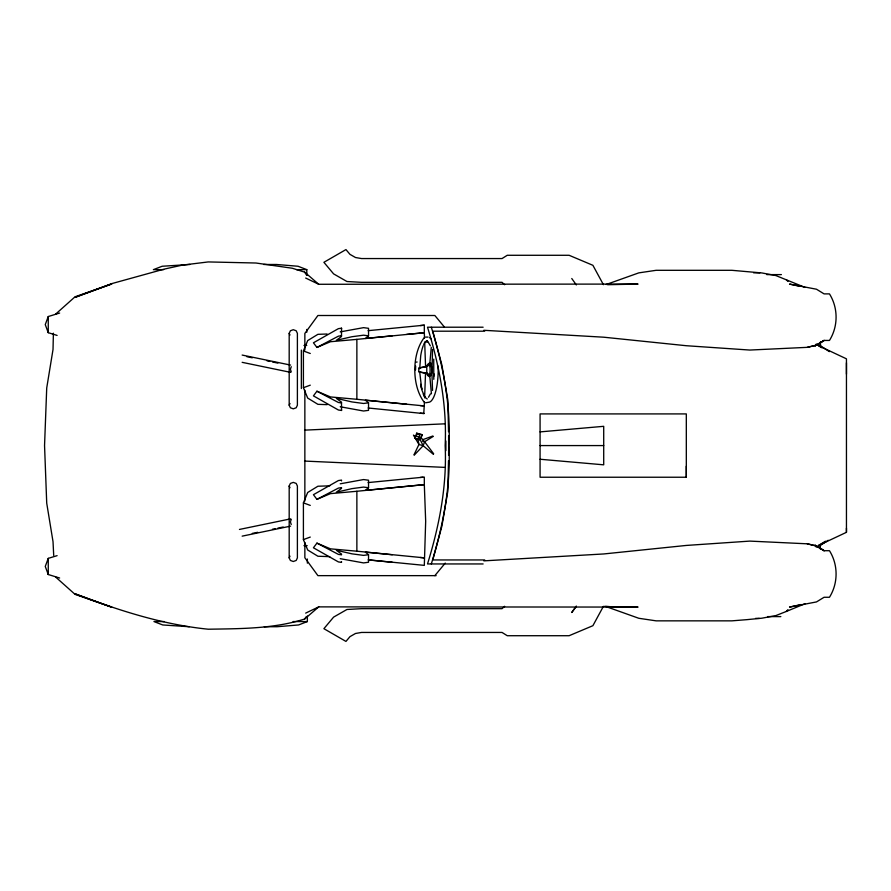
<?xml version="1.0" encoding="UTF-8"?>
<svg xmlns="http://www.w3.org/2000/svg" width="891" height="891" viewBox="0 0 891 891"><rect width="100%" height="100%" fill="white"/><g stroke="black" fill="none" stroke-linecap="round" stroke-linejoin="round"><path stroke-width="1.34" d="M289.185 405.205L289.185 333.345L290.388 330.773L293.295 329.703L296.191 330.773L297.394 333.345L297.394 405.205L296.191 407.777L293.295 408.835L290.388 407.777L289.185 405.205L289.987 403.5M329.759 485.84L317.909 486.23L307.696 492.489L303.408 502.858L303.408 539.612L307.696 549.992L317.909 556.24L329.759 556.641M370.288 560.049L424.316 565.373L425.675 521.235L424.316 484.626L365.421 490.362L368.529 487.745L368.529 480.216L363.55 479.558L340.228 483.802M368.094 407.989L423.76 413.58L424.472 401.874M686.315 477.231L686.315 413.914L540.08 413.914L540.08 477.231L686.315 477.231L686.315 466.227M540.08 459.255L603.708 464.824L603.708 426.321L540.08 431.89M846.45 532.25L846.45 528.163M846.45 362.793L846.45 532.317L818.484 545.481L825.478 541.193M420.318 405.594L424.316 405.94L356.868 399.291L356.868 339.371L424.316 332.722L424.316 325.193L368.094 330.672M420.318 557.499L424.316 557.844L356.868 551.195L356.868 491.275L424.316 484.626L424.316 477.097L368.094 482.588M448.507 460.736L447.85 491.052L441.869 526.225L432.781 559.949L484.715 559.949M448.619 455.223L448.619 435.922M432.525 349.461L431.957 373.808L432.536 390.403M341.498 329.002L341.531 328.189L338.391 328.656L313.432 342.79L316.929 347.434L330.494 341.721L356.868 339.371M341.531 328.189L341.498 336.531L336.33 340.317L351.923 336.731L363.55 335.183L368.529 335.84L368.529 328.311L363.55 327.654L340.228 331.886M341.498 480.917L341.531 480.104L338.391 480.561L313.432 494.694L316.929 499.339L330.494 493.625L356.868 491.275M433.783 379.332L433.728 359.14M415.518 369.932L415.663 366.056M419.706 368.707L420.73 355.598A30.829 9.333 90 0 1 423.236 345.641M424.617 397.798L425.519 373.396M820.154 343.425L820.589 347.223L820.411 341.977M433.772 376.47L433.973 373.808M431.277 347.401L429.93 362.192L427.903 366.056M820.154 547.731L820.444 545.192M47.936 318.588L48.259 316.539L59.641 313.042M47.936 560.428L48.259 558.367L57.113 555.65M431.311 563.947C443.15 525.556 450.902 485.918 448.964 445.578C450.902 405.238 443.15 365.588 431.311 327.209M291.246 366.702L290.388 369.275L291.246 371.848M291.246 519.375L290.388 521.937L291.246 524.509M416.721 433.137L414.861 438.261L420.352 439.842L422.223 434.719L416.721 433.137L417.255 434.04L422.223 434.719L421.209 436.434M416.42 436.356L418.904 437.069L420.352 439.842L414.861 438.261L417.255 434.04M418.904 437.069L419.75 434.752M414.304 455.045L423.169 445.7L424.595 441.769L433.182 436.434M327.12 404.648L317.909 404.336L307.696 398.077L303.408 387.708L303.408 350.954L307.696 340.574L317.909 334.325L327.12 334.014M289.185 486.007L290.388 483.434L293.295 482.376L296.191 483.434L297.394 486.007L297.394 557.877L296.191 560.439L293.295 561.508L290.388 560.439L289.185 557.877L289.185 486.007L289.987 487.722M289.185 557.877L289.987 556.162M413.97 454.833L418.948 444.475L417.823 438.673M815.187 346.309L816.345 343.926M428.326 365.221L429.585 362.726L430.687 362.726L431.912 369.242L431.567 373.273L430.687 375.757L429.585 375.757M603.419 606.314L592.894 625.694L569.104 635.717L507.257 635.717L502.034 632.443L361.523 632.443L355.498 633.479L349.974 636.642L345.953 641.42L323.901 628.69L333.602 617.118L346.967 609.477L361.523 608.676L502.034 608.676L504.64 606.292M428.471 397.275L430.364 394M55.732 577.123L75.056 594.364L111.854 607.228L75.056 593.807C117.968 610.157 162.362 624.602 208.249 629.213C240.492 628.678 273.66 628.89 304.666 619.011L306.047 616.873M576.332 606.058L571.766 612.485L575.842 606.905M356.868 399.291L330.494 396.94L316.929 391.227L313.432 395.871L338.391 410.005L341.531 410.461L341.498 402.131L336.33 398.344L351.923 401.93L363.55 403.478L368.529 402.821L368.529 410.35L363.55 411.007L340.228 406.764M356.868 551.195L330.494 548.845L316.929 543.131L313.432 547.787L338.391 561.92L341.531 562.377L341.498 561.564M434.853 575.642L445.255 563.09M604.9 606.192L638.814 618.287L656.144 620.849L731.879 620.849L746.747 619.668L761.883 618.198L775.883 615.581L786.319 611.46L787.945 609.656M55.732 314.033L75.056 296.792L111.854 283.928L75.056 297.349L111.854 283.594L164.167 269.127L182.343 265.117L208.249 261.932L255.951 263.012L292.348 268.258L304.666 272.145L318.722 284.274L638.056 284.084L607.539 284.708M304.666 619.011L318.722 606.882L638.056 607.072L614.133 607.072L606.225 606.314M368.529 335.84L365.421 338.457L392.285 335.818M424.149 337.745C411.687 353.927 411.687 385.937 424.149 402.119M425.23 342.59L427.301 340.897L425.809 341.554L427.892 341.554L426.399 340.908L428.471 342.59L430.364 345.864M828.218 540.269L820.243 545.481L820.411 549.179M483.835 330.294L603.708 337.199L686.315 345.719L749.821 350.052L807.446 347.334L816.635 345.095L824.086 340.44L829.465 340.44C838.286 326.362 838.286 307.963 829.465 293.885L824.075 293.885L816.501 289.23L789.526 284.084L799.895 286.334M316.929 347.434L338.391 336.174L341.531 335.718M316.929 499.339L338.391 488.09L341.531 487.633L341.498 488.435L336.33 492.222L351.923 488.636L363.55 487.087L368.529 487.745M305.669 613.108L318.722 606.882M786.319 611.46L805.085 603.697M307.362 616.004L307.362 621.562L298.596 624.959L277.045 626.729L264.304 626.729M303.408 387.708L310.268 385.168M303.408 539.612L310.268 537.073M422.869 439.642L432.837 436.011M606.214 284.485L638.814 272.869L656.144 270.307L731.879 270.307L761.883 272.947L775.883 275.564L805.085 287.459M807.279 347.334L816.635 345.095M801.187 604.543L789.526 607.072L816.501 601.926L824.075 597.271L829.465 597.271C838.286 583.193 838.286 564.783 829.465 550.705L824.075 550.705L816.501 546.049L807.279 543.822M426.6 366.335L418.781 367.983L418.781 371.881L426.6 373.529M239.456 529.443L290.6 518.863M252.276 533.419L257.666 532.306M272.468 529.243L275.152 528.686M277.847 528.129L283.227 527.015M242.152 536.148L290.6 526.135M419.338 367.983L425.954 366.78M340.228 558.679L363.55 562.912L368.529 562.254L368.529 554.725L363.55 555.383L351.923 553.834L336.33 550.259L341.498 554.035L341.531 554.848L338.391 554.391L316.929 543.131M415.807 362.169L417.122 362.013M406.664 334.403L424.316 332.722L424.517 338.146M420.318 325.538L424.316 325.193M420.318 477.442L422.98 477.22M304.666 545.927L306.972 545.737M483.835 560.862L603.708 553.957L686.315 545.437L749.821 541.104L807.446 543.822L816.635 546.049L824.086 550.705L816.635 546.049M304.533 430.141L444.62 423.838M189.917 264.482L162.162 266.253L153.386 269.65L163.666 269.65M263.747 264.482L276.488 264.482L298.04 266.253L306.805 269.65L306.805 275.219M296.536 269.65L306.805 269.65M753.641 272.835L759.856 272.835M766.772 274.606L781.396 274.606M483.122 327.209L427.513 327.209C439.352 365.588 447.048 405.249 445.155 445.578C447.048 485.907 439.352 525.567 427.513 563.947L483.122 563.947M484.715 331.196L432.781 331.196L441.869 364.92L447.85 400.092L448.529 431.79M425.642 337.088L428.059 337.088M303.965 345.452L306.738 345.452M425.642 402.777L429.551 402.119A32.421 9.812 90 0 0 438.105 366.023M540.08 445.578L603.708 445.578M303.965 545.648L306.738 545.648M436.122 575.642L317.909 575.642L304.856 557.733L304.856 542.496M767.597 616.605L780.839 616.605M755.568 618.376L759.299 618.376M164.222 621.562L153.943 621.562L162.719 624.959L189.237 626.729M293.083 621.562L307.362 621.562M304.533 461.07L444.62 467.374M420.318 413.123L424.316 413.469M368.094 559.893L392.285 562.277M406.664 404.258L365.421 400.204L368.529 402.821M392.285 554.748L365.421 552.108L368.529 554.725M341.531 402.944L338.391 402.476L316.929 391.227M419.338 371.881L427.279 373.329M242.152 355.064L290.6 365.087M246.896 356.69L252.276 357.803M267.077 360.866L269.773 361.423M272.468 361.98L277.847 363.094M242.152 362.336L290.6 372.349M422.49 441.156L424.595 441.769L433.683 453.797M433.304 454.265L423.169 445.7L418.948 444.475L414.115 436.267M57.113 335.417L48.259 332.688L45.263 324.614L48.259 316.539L48.259 332.688L48.203 330.639M59.641 578.014L48.259 574.517L45.263 566.442L48.259 558.367L48.259 574.517L48.203 572.467M303.408 502.858L310.268 505.397M303.408 350.954L310.268 353.493M305.669 278.048L318.722 284.274M821.981 347.813L818.484 345.675L846.45 358.828L846.45 374.142M820.243 345.675L829.365 351.633M413.424 435.098L415.406 436.657M504.64 284.708L502.034 282.324L361.523 282.324L346.967 281.523L333.602 273.882L323.901 262.31L345.953 249.58L349.974 254.358L355.498 257.521L361.523 258.557L502.034 258.557L507.257 255.283L569.104 255.283L592.894 265.306L603.419 284.686M426.778 372.973A6.014 1.815 89.9 0 0 429.507 374.532A6.014 1.815 89.9 0 0 429.495 365.343A6.014 1.815 89.9 0 0 426.767 366.892L426.767 372.973L428.27 374.42M786.319 279.685L787.945 281.5M420.697 437.292L424.595 441.769M444.386 327.019L434.853 315.503L317.909 315.503L304.856 333.423L304.856 350.04M571.766 278.515L576.332 284.942M304.666 272.145L306.738 275.352M419.973 439.285L423.169 445.7M815.187 544.846L816.345 547.219M289.185 333.345L289.987 335.049M427.914 373.808L429.941 377.673L431.411 393.811M53.393 333.189L53.026 349.45L46.722 387.975L44.55 445.578L46.722 503.181L53.026 541.706L53.705 555.427M424.673 342.211L425.575 366.613M419.75 372.393L421.744 389.322L420.73 384.266L422.011 390.381L425.018 397.609L423.336 394A29.247 8.843 -90 0 0 427.301 398.968M341.498 409.66L341.531 410.461M445.879 440.967L445.879 450.646M307.362 559.013L307.362 563.179M306.805 329.425L306.805 332.209M304.856 390.191L304.856 500.965M301.358 350.052L301.358 388.576M429.919 363.918A6.014 1.815 -90 0 1 431.745 369.921A6.014 1.815 -90 0 1 429.919 375.946M429.551 337.745A32.421 9.812 90 0 1 431.099 338.803M423.682 344.539A30.829 9.333 90 0 1 424.996 342.055M824.086 340.44L816.501 345.095L824.075 340.44"/></g></svg>
